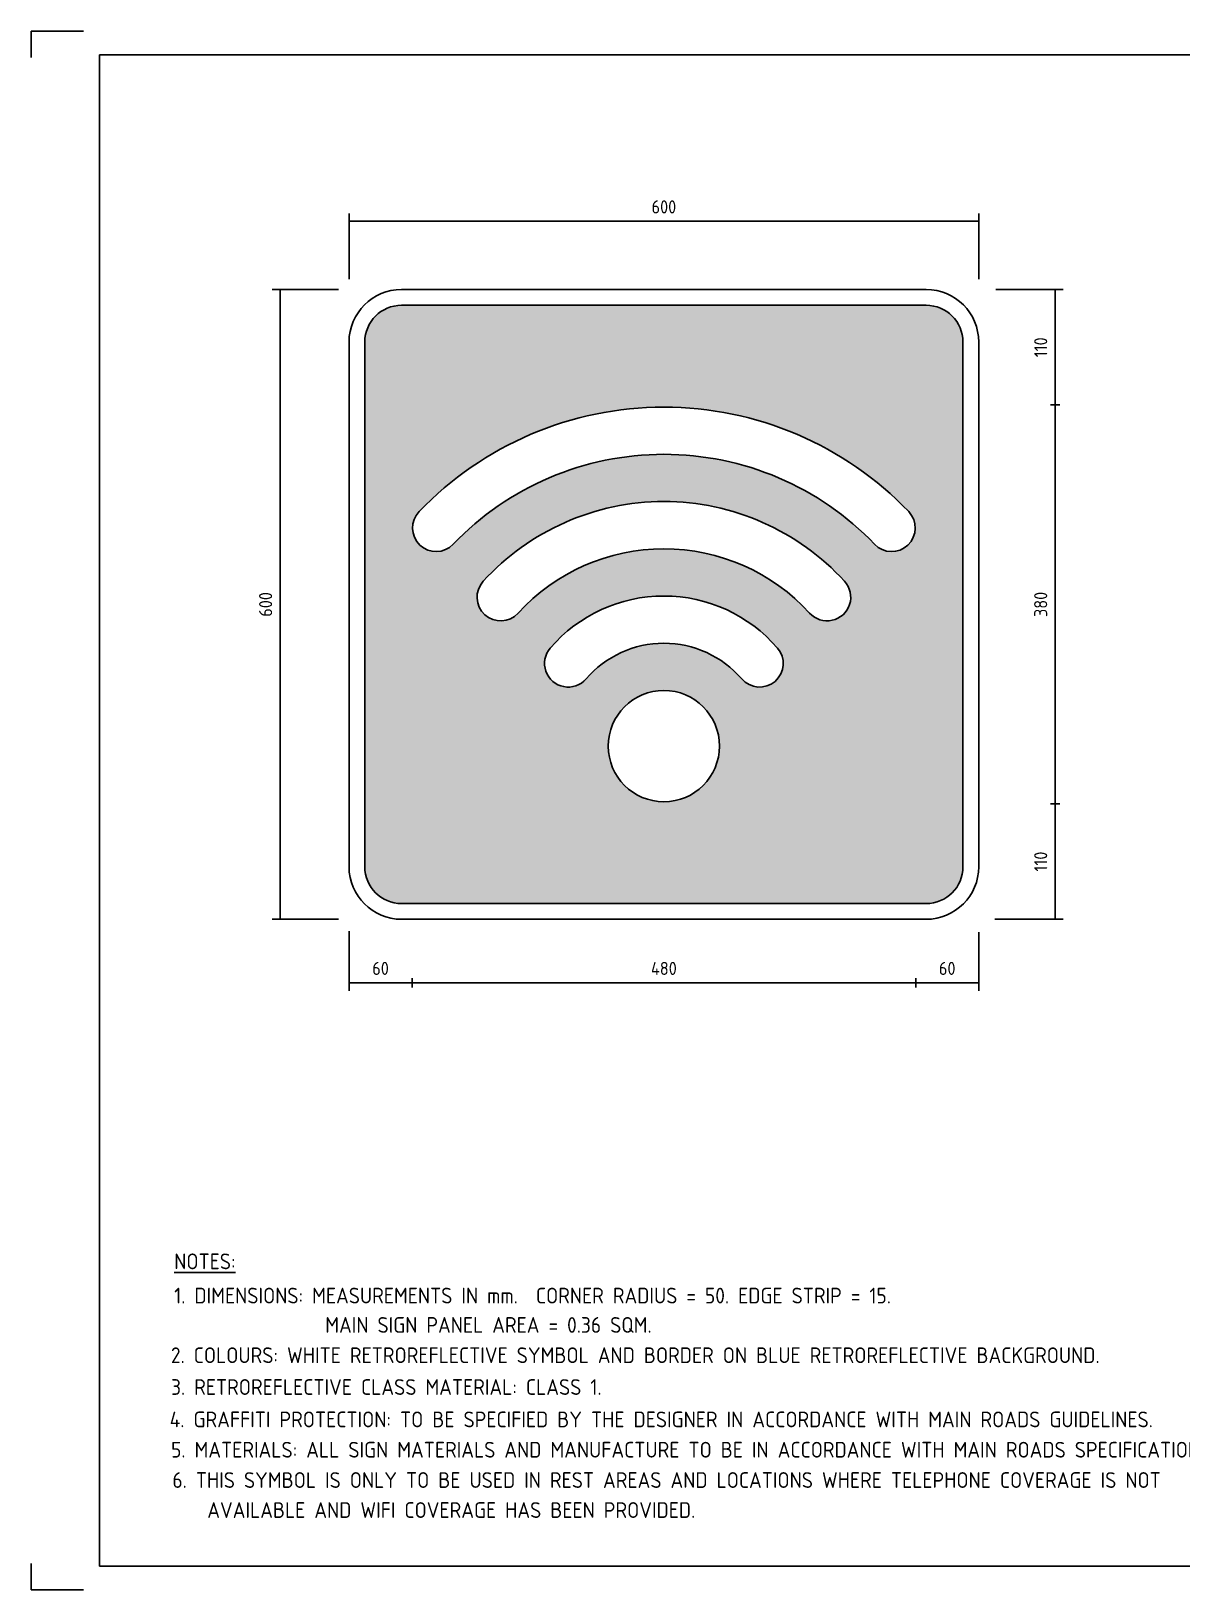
# Model space of a CAD drawing. Extents: x 0 to 420, y 0 to 297.
# Drawn here: x 0 to 219.3, y 0 to 297 of the extents above; entities that cross this region are included whole.
import ezdxf
from ezdxf.enums import TextEntityAlignment as Align

# ---------------------------------------------------------------- set-up
doc = ezdxf.new("R2010")
doc.units = 0
doc.header["$LTSCALE"] = 0.3
doc.layers.get('0').update_dxf_attribs({"linetype": 'CONTINUOUS'})
doc.layers.get('DEFPOINTS').update_dxf_attribs({"linetype": 'CONTINUOUS'})
for name, color, linetype in [('BLUE', 162, 'CONTINUOUS'), ('L18', 4, 'CONTINUOUS'), ('L35', 3, 'CONTINUOUS'), ('T25', 1, 'CONTINUOUS'), ('TBLK18', 4, 'CONTINUOUS'), ('TBLK25', 1, 'CONTINUOUS'), ('TBLK35', 3, 'CONTINUOUS'), ('TBLK50', 7, 'CONTINUOUS')]:
    doc.layers.add(name, color=color, linetype=linetype)
doc.styles.add('ISO', font='iso.shx')
doc.dimstyles.new('SIGNSDIM', dxfattribs={"dimtxt": 2.5, "dimasz": 0.2, "dimexe": 1.5, "dimexo": 2, "dimgap": 1.5, "dimtad": 1, "dimdec": 4, "dimlfac": 5, "dimrnd": 1, "dimdsep": 46, "dimlunit": 6, "dimtxsty": 'ISO', "dimblk": 'SGNDIM', "dimcen": 2.5, "dimse2": 1, "dimadec": 0, "dimazin": 0, "dimtfac": 1, "dimtdec": 4, "dimtix": 1, "dimtmove": 0, "dimatfit": 3, "dimldrblk": 'SGNDIM', "dimfxl": 1, "dimtolj": 1, "dimtzin": 0, "dimarcsym": 0})

# ---------------------------------------------------------------- blocks, each defined once
blk = doc.blocks.new('A3BBLK')
at = {"layer": 'TBLK25'}
for p, q in [((10, 297), (0, 297)), ((0, 297), (0, 292)), ((0, 5), (0, 0)), ((0, 0), (10, 0))]:
    blk.add_line(p, q, dxfattribs=at)
at = {"layer": 'TBLK50'}
for p, q in [((415.5000000000002, 292.5), (13, 292.5)), ((13, 292.5), (13, 4.5)), ((13, 4.5), (415.5000000000002, 4.5))]:
    blk.add_line(p, q, dxfattribs=at)
blk = doc.blocks.new('a3_in_vtblk std dwg')
blk.add_blockref('A3BBLK', (-3.741840828297427e-07, 1.894474053187878e-07))
at = {"layer": 'TBLK18', "style": 'ISO'}
blk.add_attdef('MR_DIRECTORATE', text='', height=1.5, dxfattribs=at).set_placement((381.4999755770158, 68.11854027699059), align=Align.CENTER)
for tag, p in [('STREET_NAME', (355.5137892048512, 62.09980777502454)), ('SUBURB_POSTCODE', (388.4876002642824, 62.09980777502456)), ('TELEPHONE_NO.', (368.3055848069769, 59.83607470429803)), ('FAX_NO.', (393.555162257961, 59.83607470429804))]:
    blk.add_attdef(tag, p, '', height=1.5, dxfattribs=at)
at = {"layer": 'TBLK25', "style": 'ISO'}
for tag, height, p in [('MR_BRANCH', 2, (381.4999755770158, 65.19891003042062)), ('ROAD_SECTION', 1.75, (384.4999996258161, 29.16173915914942)), ('SLK', 1.75, (384.4999996258161, 26.10752480193321)), ('CHAINAGE', 1.75, (384.4999996258161, 19.20540326262937))]:
    blk.add_attdef(tag, text='', height=height, dxfattribs=at).set_placement(p, align=Align.CENTER)
for tag, p, height in [('FILE_NUMBER', (371.7734368758553, 54.23654958023184), 2.5), ('DESIGNED_/_DRAWN', (371.7734368758553, 49.48654958023184), 2), ('VERIFIED', (371.7734368758553, 44.48654958023184), 2), ('APPROVED', (371.7734368758553, 39.48654958023184), 2), ('LOCAL_AUTHORITY', (370.4803377219841, 16.73347307702431), 1.25)]:
    blk.add_attdef(tag, p, '', height=height, dxfattribs=at)
at = {"layer": 'TBLK35', "style": 'ISO', "width": 0.9}
for tag, p in [('ROAD_PROJECT&NUMBER', (384.4999996258161, 32.230685934961)), ('DRAWING_DESCRIPTION', (384.4999996258161, 22.28803376023848))]:
    blk.add_attdef(tag, text='', height=2.5, dxfattribs=at).set_placement(p, align=Align.CENTER)
at = {"layer": 'TBLK50', "style": 'ISO'}
blk.add_attdef('MRWA_DRG_NUMBER', (356.2877078814561, 6.084560384789711), '', height=5, dxfattribs=at)
blk = doc.blocks.new('SGNDIM')
for p, q in [((0, 0), (-1, 0)), ((0, 4.5), (0, -4.5))]:
    blk.add_line(p, q)
blk = doc.blocks.new('*D7')
at = {"layer": 'DEFPOINTS', "color": 0, "transparency": 16777216}
for p in [(60.58214115859539, 247.7702592829294), (47.426623304853, 127.7702187245798), (60.58214115859536, 127.7702187245798)]:
    blk.add_point(p, dxfattribs=at)
at = {"layer": 'T25', "color": 0, "lineweight": -2, "transparency": 16777216}
for p, q in [((58.58214115859539, 247.7702592829294), (45.92662330485302, 247.7702592829294)), ((47.42662330485302, 247.5702592829294), (47.426623304853, 127.9702187245798)), ((58.58214115859536, 127.7702187245798), (45.926623304853, 127.7702187245798))]:
    blk.add_line(p, q, dxfattribs=at)
at = {"layer": 'T25', "color": 0, "lineweight": -2, "transparency": 16777216, "xscale": 0.2, "yscale": 0.2, "zscale": 0.2}
for p, rotation in [((47.42662330485302, 247.7702592829294), 90), ((47.426623304853, 127.7702187245798), 270)]:
    blk.add_blockref('SGNDIM', p, dxfattribs=dict(at, rotation=rotation))
at = {"layer": 'T25', "color": 0, "transparency": 16777216, "insert": (44.67662330485298, 187.7702390037546), "char_height": 2.5, "attachment_point": 5, "rotation": 90, "style": 'ISO'}
blk.add_mtext('\\A1;600', dxfattribs=at)
blk = doc.blocks.new('*D8')
at = {"layer": 'DEFPOINTS', "color": 0, "transparency": 16777216}
for p in [(181.8409692097744, 247.7702592829294), (165.8114453431882, 225.7680709923364), (195.147696397312, 225.7680709923364)]:
    blk.add_point(p, dxfattribs=at)
at = {"layer": 'T25', "color": 0, "lineweight": -2, "transparency": 16777216}
for p, q in [((183.8409692097744, 247.7702592829294), (196.647696397312, 247.7702592829293)), ((195.147696397312, 247.5702592829294), (195.147696397312, 225.9680709923364))]:
    blk.add_line(p, q, dxfattribs=at)
at = {"layer": 'T25', "color": 0, "lineweight": -2, "transparency": 16777216, "xscale": 0.2, "yscale": 0.2, "zscale": 0.2}
for p, rotation in [((195.147696397312, 247.7702592829293), 90), ((195.147696397312, 225.7680709923364), 270)]:
    blk.add_blockref('SGNDIM', p, dxfattribs=dict(at, rotation=rotation))
at = {"layer": 'T25', "color": 0, "transparency": 16777216, "insert": (192.3976963973119, 236.7691651376329), "char_height": 2.5, "attachment_point": 5, "rotation": 90, "style": 'ISO'}
blk.add_mtext('\\A1;110', dxfattribs=at)
blk = doc.blocks.new('*D9')
at = {"layer": 'DEFPOINTS', "color": 0, "transparency": 16777216}
for p in [(146.2541649783211, 149.7724070151728), (181.6299427158692, 127.7702187245798), (195.147696397312, 127.7702187245798)]:
    blk.add_point(p, dxfattribs=at)
at = {"layer": 'T25', "color": 0, "lineweight": -2, "transparency": 16777216}
for p, q in [((195.147696397312, 149.5724070151728), (195.147696397312, 127.9702187245798)), ((183.6299427158692, 127.7702187245798), (196.647696397312, 127.7702187245798))]:
    blk.add_line(p, q, dxfattribs=at)
at = {"layer": 'T25', "color": 0, "lineweight": -2, "transparency": 16777216, "xscale": 0.2, "yscale": 0.2, "zscale": 0.2}
for p, rotation in [((195.147696397312, 149.7724070151728), 90), ((195.147696397312, 127.7702187245798), 270)]:
    blk.add_blockref('SGNDIM', p, dxfattribs=dict(at, rotation=rotation))
at = {"layer": 'T25', "color": 0, "transparency": 16777216, "insert": (192.3976963973119, 138.7713128698763), "char_height": 2.5, "attachment_point": 5, "rotation": 90, "style": 'ISO'}
blk.add_mtext('\\A1;110', dxfattribs=at)
blk = doc.blocks.new('*D10')
at = {"layer": 'DEFPOINTS', "color": 0, "transparency": 16777216}
for p in [(180.5821411585954, 260.7702592829294), (60.58214115859539, 247.7702592829294), (180.5821411585954, 247.7702592829294)]:
    blk.add_point(p, dxfattribs=at)
at = {"layer": 'T25', "color": 0, "lineweight": -2, "transparency": 16777216}
for p, q in [((60.58214115859539, 249.7702592829294), (60.58214115859539, 262.2702592829294)), ((180.5821411585954, 249.7702592829294), (180.5821411585954, 262.2702592829294)), ((60.78214115859539, 260.7702592829294), (180.3821411585954, 260.7702592829294))]:
    blk.add_line(p, q, dxfattribs=at)
at = {"layer": 'T25', "color": 0, "lineweight": -2, "transparency": 16777216, "xscale": 0.2, "yscale": 0.2, "zscale": 0.2, "rotation": 180}
blk.add_blockref('SGNDIM', (60.58214115859539, 260.7702592829294), dxfattribs=at)
at = {"layer": 'T25', "color": 0, "lineweight": -2, "transparency": 16777216, "xscale": 0.2, "yscale": 0.2, "zscale": 0.2}
blk.add_blockref('SGNDIM', (180.5821411585954, 260.7702592829294), dxfattribs=at)
at = {"layer": 'T25', "color": 0, "transparency": 16777216, "insert": (120.5821411585954, 263.5202592829294), "char_height": 2.5, "attachment_point": 5, "style": 'ISO'}
blk.add_mtext('\\A1;600', dxfattribs=at)
blk = doc.blocks.new('*D11')
at = {"layer": 'DEFPOINTS', "color": 0, "transparency": 16777216}
for p in [(60.58214115859528, 127.5084716393537), (72.59296654773068, 117.9334737041635), (72.59296654773068, 115.6571252752881)]:
    blk.add_point(p, dxfattribs=at)
at = {"layer": 'T25', "color": 0, "lineweight": -2, "transparency": 16777216}
for p, q in [((60.58214115859528, 125.5084716393537), (60.58214115859528, 114.1571252752881)), ((60.78214115859528, 115.6571252752881), (72.39296654773068, 115.6571252752881))]:
    blk.add_line(p, q, dxfattribs=at)
at = {"layer": 'T25', "color": 0, "lineweight": -2, "transparency": 16777216, "xscale": 0.2, "yscale": 0.2, "zscale": 0.2, "rotation": 180}
blk.add_blockref('SGNDIM', (60.58214115859528, 115.6571252752881), dxfattribs=at)
at = {"layer": 'T25', "color": 0, "lineweight": -2, "transparency": 16777216, "xscale": 0.2, "yscale": 0.2, "zscale": 0.2}
blk.add_blockref('SGNDIM', (72.59296654773068, 115.6571252752881), dxfattribs=at)
at = {"layer": 'T25', "color": 0, "transparency": 16777216, "insert": (66.58755385316297, 118.4071252752881), "char_height": 2.5, "attachment_point": 5, "style": 'ISO'}
blk.add_mtext('\\A1;60', dxfattribs=at)
blk = doc.blocks.new('*D12')
at = {"layer": 'DEFPOINTS', "color": 0, "transparency": 16777216}
for p in [(168.57131576946, 139.1161879382778), (72.59296654773068, 131.8822995806025), (168.57131576946, 115.6571252752881)]:
    blk.add_point(p, dxfattribs=at)
at = {"layer": 'T25', "color": 0, "lineweight": -2, "transparency": 16777216}
blk.add_line((72.79296654773069, 115.6571252752881), (168.37131576946, 115.6571252752881), dxfattribs=at)
at = {"layer": 'T25', "color": 0, "lineweight": -2, "transparency": 16777216, "xscale": 0.2, "yscale": 0.2, "zscale": 0.2, "rotation": 180}
blk.add_blockref('SGNDIM', (72.59296654773068, 115.6571252752881), dxfattribs=at)
at = {"layer": 'T25', "color": 0, "lineweight": -2, "transparency": 16777216, "xscale": 0.2, "yscale": 0.2, "zscale": 0.2}
blk.add_blockref('SGNDIM', (168.57131576946, 115.6571252752881), dxfattribs=at)
at = {"layer": 'T25', "color": 0, "transparency": 16777216, "insert": (120.5821411585953, 118.4071252752881), "char_height": 2.5, "attachment_point": 5, "style": 'ISO'}
blk.add_mtext('\\A1;480', dxfattribs=at)
blk = doc.blocks.new('*D13')
at = {"layer": 'DEFPOINTS', "color": 0, "transparency": 16777216}
for p in [(180.5821411585954, 127.329466002385), (168.57131576946, 118.4038672167343), (180.5821411585954, 115.6571252752881)]:
    blk.add_point(p, dxfattribs=at)
at = {"layer": 'T25', "color": 0, "lineweight": -2, "transparency": 16777216}
for p, q in [((180.5821411585954, 125.329466002385), (180.5821411585954, 114.1571252752881)), ((168.77131576946, 115.6571252752881), (180.3821411585954, 115.6571252752881))]:
    blk.add_line(p, q, dxfattribs=at)
at = {"layer": 'T25', "color": 0, "lineweight": -2, "transparency": 16777216, "xscale": 0.2, "yscale": 0.2, "zscale": 0.2, "rotation": 180}
blk.add_blockref('SGNDIM', (168.57131576946, 115.6571252752881), dxfattribs=at)
at = {"layer": 'T25', "color": 0, "lineweight": -2, "transparency": 16777216, "xscale": 0.2, "yscale": 0.2, "zscale": 0.2}
blk.add_blockref('SGNDIM', (180.5821411585954, 115.6571252752881), dxfattribs=at)
at = {"layer": 'T25', "color": 0, "transparency": 16777216, "insert": (174.5767284640277, 118.4071252752881), "char_height": 2.5, "attachment_point": 5, "style": 'ISO'}
blk.add_mtext('\\A1;60', dxfattribs=at)
blk = doc.blocks.new('*D14')
at = {"layer": 'DEFPOINTS', "color": 0, "transparency": 16777216}
for p in [(169.8158084049241, 225.7680709923364), (169.8158084049241, 149.7724070151728), (195.1476963973121, 149.7724070151728)]:
    blk.add_point(p, dxfattribs=at)
at = {"layer": 'T25', "color": 0, "lineweight": -2, "transparency": 16777216}
blk.add_line((195.1476963973122, 225.5680709923364), (195.1476963973121, 149.9724070151728), dxfattribs=at)
at = {"layer": 'T25', "color": 0, "lineweight": -2, "transparency": 16777216, "xscale": 0.2, "yscale": 0.2, "zscale": 0.2}
for p, rotation in [((195.1476963973122, 225.7680709923364), 90), ((195.1476963973121, 149.7724070151728), 270)]:
    blk.add_blockref('SGNDIM', p, dxfattribs=dict(at, rotation=rotation))
at = {"layer": 'T25', "color": 0, "transparency": 16777216, "insert": (192.3976963973121, 187.7702390037546), "char_height": 2.5, "attachment_point": 5, "rotation": 90, "style": 'ISO'}
blk.add_mtext('\\A1;380', dxfattribs=at)

msp = doc.modelspace()

# ---------------------------------------------------------------- hatches: boundary and pattern name
at = {"layer": 'BLUE'}
h = msp.add_hatch(color=256, dxfattribs=at)
edge = h.paths.add_edge_path()
edge.add_line((63.58214115859536, 137.7702187245798), (63.58214115859539, 237.7702592829294))
edge.add_arc((70.58214115859539, 237.7702592829294), 7, 90, 180, ccw=False)
edge.add_line((70.58214115859539, 244.7702592829294), (170.5821411585953, 244.7702592829294))
edge.add_arc((170.5821411585953, 237.7702592829294), 7, 0, 89.99999999999977, ccw=False)
edge.add_line((177.5821411585953, 237.7702592829294), (177.5821411585953, 137.7702187245797))
edge.add_arc((170.5821411585953, 137.7702187245797), 7, -90, 0, ccw=False)
edge.add_line((170.5821411585953, 130.7702187245797), (70.58214115859536, 130.7702187245798))
edge.add_arc((70.58214115859536, 137.7702187245798), 7, 180, 270, ccw=False)
edge = h.paths.add_edge_path(flags=16)
edge.add_arc((163.9880357373773, 202.3356148417043), 4.500000000000001, -136.2408602097537, 43.75913979024631, ccw=False)
edge.add_arc((120.5821411585954, 160.7702390037546), 55.5978548097546, 43.75913979024642, 136.2408602097536)
edge.add_arc((77.17624657981338, 202.3356148417043), 4.500000000000001, 136.2408602097537, 316.2408602097537, ccw=False)
edge.add_arc((120.5821411585954, 160.7702390037546), 64.59785480975462, 43.75913979024642, 136.2408602097536, ccw=False)
edge = h.paths.add_edge_path(flags=16)
edge.add_arc((151.6883125288404, 189.1363364136579), 4.50000000000003, 222.3620692131621, 402.3620692131619)
edge.add_arc((120.5821411585954, 160.7702390037546), 46.59785480975462, 42.36206921316212, 137.6379307868379)
edge.add_arc((89.47596978835028, 189.1363364136579), 4.499999999999989, 137.6379307868379, 317.6379307868376)
edge.add_arc((120.5821411585953, 160.7702390037546), 37.59785480975462, 42.362069213162215, 137.6379307868378, ccw=False)
edge = h.paths.add_edge_path(flags=16)
edge.add_arc((138.8222641895523, 176.5183982056285), 4.500000000000044, 220.8066726843824, 400.8066726843821)
edge.add_arc((120.5821411585954, 160.7702390037546), 28.59785480975462, 40.80667268438253, 139.1933273156175)
edge.add_arc((102.3420181276384, 176.5183982056285), 4.500000000000004, 139.1933273156177, 319.1933273156174)
edge.add_arc((120.5821411585953, 160.7702390037546), 19.59785480975457, 40.80667268438259, 139.1933273156174, ccw=False)
edge = h.paths.add_edge_path(flags=16)
edge.add_arc((120.5821411585954, 160.7702390037546), 10.59785480975461, 0, 360)

# ---------------------------------------------------------------- linework, layer by layer
for points in [[(63.58214115859536, 137.7702187245798), (63.58214115859539, 237.7702592829294, -0.414213562373095), (70.58214115859539, 244.7702592829294), (170.5821411585953, 244.7702592829294, -0.414213562373095), (177.5821411585953, 237.7702592829294), (177.5821411585953, 137.7702187245797, -0.414213562373095), (170.5821411585953, 130.7702187245797), (70.58214115859536, 130.7702187245798, -0.414213562373095)], [(167.238177131323, 205.4479420930326, -0.9999999999999977), (160.7378943434317, 199.2232875903759, 0.4269576552135878), (80.42638797375903, 199.2232875903759, -0.9999999999999997), (73.92610518586773, 205.4479420930326, -0.4269576552135878)], [(148.3632554256061, 186.1041762496444, 1.000000000000003), (155.0133696320748, 192.1684965776715, 0.4414480083841668), (86.15091268511594, 192.1684965776715, 1), (92.80102689158463, 186.1041762496444, -0.4414480083841665)], [(135.4161289012742, 173.5776087881511, 1.000000000000001), (142.2283994778304, 179.4591876231059, 0.4577653118737016), (98.93588283936029, 179.4591876231059, 1), (105.7481534159164, 173.5776087881511, -0.4577653118737005)]]:
    msp.add_lwpolyline(points, format="xyb", close=True, dxfattribs=at)
msp.add_circle((120.5821411585954, 160.7702390037546), 10.59785480975461, dxfattribs=at)
at = {"layer": 'L35'}
msp.add_lwpolyline([(60.58214115859536, 137.7702187245798), (60.58214115859539, 237.7702592829294, -0.4142135623730951), (70.58214115859539, 247.7702592829294), (170.5821411585953, 247.7702592829294, -0.4142135623730949), (180.5821411585953, 237.7702592829294), (180.5821411585953, 137.7702187245797, -0.414213562373095), (170.5821411585953, 127.7702187245797), (70.58214115859536, 127.7702187245798, -0.414213562373095)], format="xyb", close=True, dxfattribs=at)

# ---------------------------------------------------------------- block references
at = {"layer": 'L18'}
msp.add_blockref('a3_in_vtblk std dwg', (3.741840828297427e-07, -1.894474053187878e-07), dxfattribs=at)

# ---------------------------------------------------------------- texts
at = {"layer": 'T25', "color": 3, "style": 'ISO'}
for s, p in [('%%UNOTES:', (27.2606731654148, 61.08771803702871)), ('1. DIMENSIONS: MEASUREMENTS IN mm.  CORNER RADIUS = 50. EDGE STRIP = 15.', (27.2606731654148, 54.5670618005621)), ('MAIN SIGN PANEL AREA = 0.36 SQM.', (56.04327439357849, 48.97652088331279)), ('2. COLOURS: WHITE RETROREFLECTIVE SYMBOL AND BORDER ON BLUE RETROREFLECTIVE BACKGROUND.', (26.63200247512623, 43.2037940352576)), ('3. RETROREFLECTIVE CLASS MATERIAL: CLASS 1.', (26.66054124239929, 37.14251834185396)), ('4. GRAFFITI PROTECTION: TO BE SPECIFIED BY THE DESIGNER IN ACCORDANCE WITH MAIN ROADS GUIDELINES.', (26.40581406607646, 30.9707702405972)), ('5. MATERIALS: ALL SIGN MATERIALS AND MANUFACTURE TO BE IN ACCORDANCE WITH MAIN ROADS SPECIFICATION 601.', (26.66334731025347, 25.19495420951992)), ('6. THIS SYMBOL IS ONLY TO BE USED IN REST AREAS AND LOCATIONS WHERE TELEPHONE COVERAGE IS NOT', (26.92088055443048, 19.41913817844264)), ('AVAILABLE AND WIFI COVERAGE HAS BEEN PROVIDED.', (33.56513584598645, 13.70128094615805))]:
    msp.add_text(s, height=3, dxfattribs=at).set_placement(p)

# ---------------------------------------------------------------- dimensions: what is measured, and where the dimension line sits
at = {"layer": 'T25'}
for base, p1, p2, override, picture, middle in [((180.5821411585954, 260.7702592829294), (60.58214115859539, 247.7702592829294), (180.5821411585954, 247.7702592829294), {"dimse2": 0}, '*D10', (120.5821411585954, 263.5202592829294)), ((168.57131576946, 115.6571252752881), (72.59296654773068, 131.8822995806025), (168.57131576946, 139.1161879382778), {"dimse1": 1}, '*D12', (120.5821411585953, 118.4071252752881)), ((180.5821411585954, 115.6571252752881), (168.57131576946, 118.4038672167343), (180.5821411585954, 127.329466002385), {"dimse1": 1, "dimse2": 0}, '*D13', (174.5767284640277, 118.4071252752881))]:
    dim = msp.add_linear_dim(base=base, p1=p1, p2=p2, dimstyle='SIGNSDIM', override=override, dxfattribs=at)
    dim.commit()
    dim.dimension.update_dxf_attribs({"geometry": picture, "text_midpoint": middle})
for base, p1, p2, override, picture, middle in [((47.426623304853, 127.7702187245798), (60.58214115859539, 247.7702592829294), (60.58214115859536, 127.7702187245798), {"dimse2": 0}, '*D7', (44.67662330485298, 187.7702390037546)), ((195.1476963973121, 149.7724070151728), (169.8158084049241, 225.7680709923364), (169.8158084049241, 149.7724070151728), {"dimse1": 1}, '*D14', (192.3976963973121, 187.7702390037546)), ((195.147696397312, 127.7702187245798), (146.2541649783211, 149.7724070151728), (181.6299427158692, 127.7702187245798), {"dimse1": 1, "dimse2": 0}, '*D9', (192.3976963973119, 138.7713128698763))]:
    dim = msp.add_linear_dim(base=base, p1=p1, p2=p2, angle=90, dimstyle='SIGNSDIM', override=override, dxfattribs=at)
    dim.commit()
    dim.dimension.update_dxf_attribs({"geometry": picture, "text_midpoint": middle})
dim = msp.add_linear_dim(base=(195.147696397312, 225.7680709923364), p1=(181.8409692097744, 247.7702592829294), p2=(165.8114453431882, 225.7680709923364), angle=90, dimstyle='SIGNSDIM', dxfattribs=at)
dim.commit()
dim.dimension.update_dxf_attribs({"geometry": '*D8', "text_midpoint": (192.3976963973119, 236.7691651376329)})
dim = msp.add_linear_dim(base=(72.59296654773068, 115.6571252752881), p1=(60.58214115859528, 127.5084716393537), p2=(72.59296654773068, 117.9334737041635), dimstyle='SIGNSDIM', dxfattribs=at)
dim.commit()
dim.dimension.update_dxf_attribs({"geometry": '*D11', "text_midpoint": (66.58755385316297, 118.4071252752881)})

doc.saveas('drawing.dxf')
